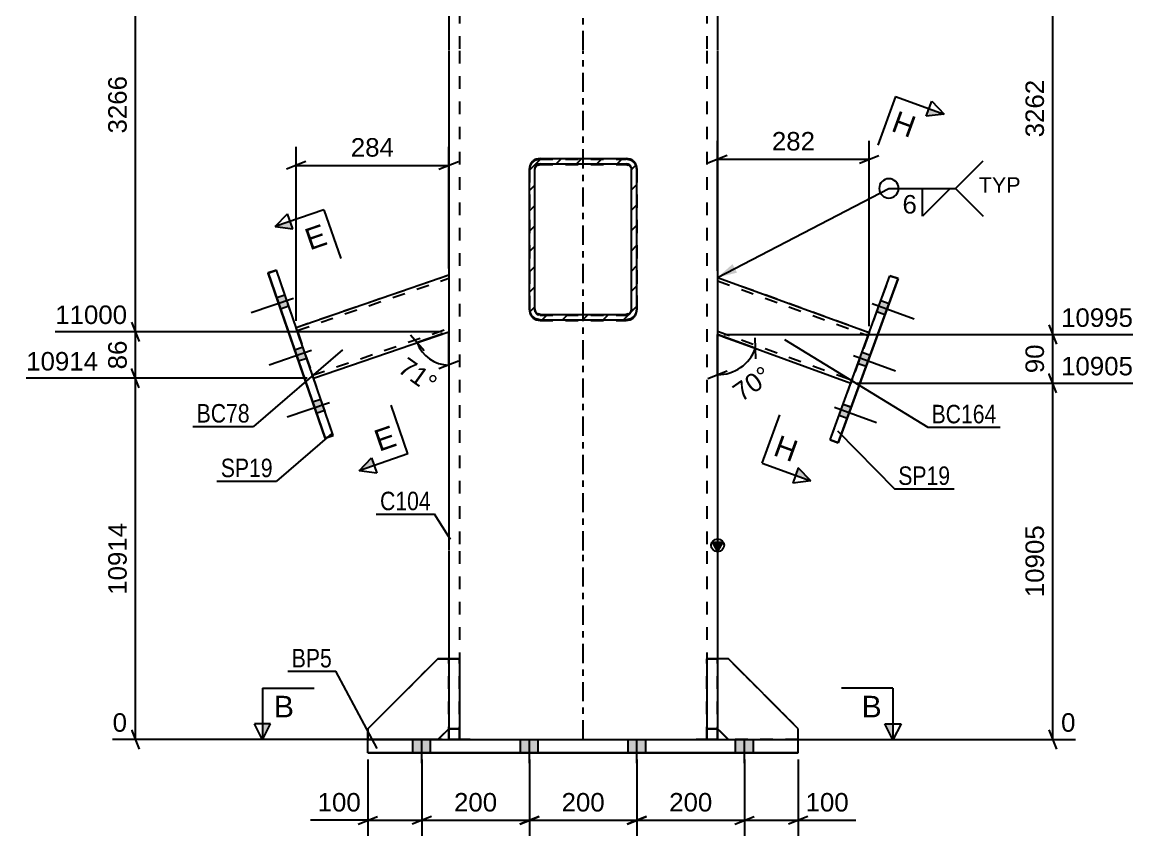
# Model space of a CAD drawing. Header units: millimetres. Extents: x -130 to 464, y -183 to 237.
# Drawn here: x 116.9 to 289.5, y -15 to 111 of the extents above; entities that cross this region are included whole.
import ezdxf

# ---------------------------------------------------------------- set-up
doc = ezdxf.new("R2010")
doc.units = ezdxf.units.MM
doc.linetypes.add('DXK_LINE_DOT2', pattern=[3.9198, 1.9599, -1.9599])
doc.linetypes.add('DXK_LINE_DOT3', pattern=[5.9187, 2.979, -0.9799, 0.9799, -0.9799])
doc.styles.add('Arial', font='ARIAL.TTF', dxfattribs={"height": 0.2})
doc.styles.add('Arial Narrow', font='ARIALN.TTF', dxfattribs={"height": 0.2})

# ---------------------------------------------------------------- blocks, each defined once
blk = doc.blocks.new('Part-284929020-3149 - 3059')
at = {"color": 7, "linetype": 'DXK_LINE_DOT2'}
for p, q in [((197.1, 89.81), (196.46, 89.68)), ((197.1, 89.81), (210.43, 89.81)), ((197.1, 89.81), (197.1, 89.81)), ((210.43, 89.81), (210.43, 89.81)), ((211.07, 89.68), (210.43, 89.81)), ((195.56, 88.78), (195.43, 88.14)), ((195.43, 88.14), (195.43, 66.47)), ((196.26, 88.14), (196.33, 88.46)), ((196.26, 88.14), (196.26, 88.14)), ((196.26, 66.48), (196.26, 88.14)), ((196.33, 88.46), (196.33, 88.46)), ((196.78, 88.91), (197.1, 88.98)), ((197.1, 88.97), (197.1, 88.98)), ((197.1, 88.98), (210.43, 88.98)), ((210.43, 88.97), (210.43, 88.98)), ((210.43, 88.98), (210.75, 88.91)), ((211.2, 88.46), (211.2, 88.46)), ((211.2, 88.46), (211.26, 88.14)), ((211.26, 88.14), (211.26, 88.14)), ((211.26, 66.48), (211.26, 88.14)), ((212.1, 88.14), (211.97, 88.78)), ((212.1, 88.14), (212.1, 66.47)), ((195.43, 66.48), (195.56, 65.84)), ((195.56, 65.83), (195.56, 65.84)), ((196.26, 66.47), (196.26, 66.48)), ((196.33, 66.16), (196.26, 66.48)), ((197.1, 65.64), (196.78, 65.71)), ((197.1, 65.64), (197.1, 65.64)), ((197.1, 65.64), (210.43, 65.64)), ((210.75, 65.71), (210.43, 65.64)), ((210.43, 65.64), (210.43, 65.64)), ((211.26, 66.48), (211.2, 66.16)), ((211.26, 66.47), (211.26, 66.48)), ((211.97, 65.84), (212.1, 66.48)), ((211.97, 65.83), (211.97, 65.84)), ((196.46, 64.94), (197.1, 64.81)), ((197.1, 64.81), (210.43, 64.81)), ((197.1, 64.81), (197.1, 64.81)), ((210.43, 64.81), (211.07, 64.94)), ((210.43, 64.81), (210.43, 64.81))]:
    blk.add_line(p, q, dxfattribs=at)
at = {"color": 7, "linetype": 'DXK_LINE_DOT3'}
blk.add_line((203.76, 77.31), (203.76, 77.31), dxfattribs=at)
at = {"color": 7, "linetype": 'DXK_LINE_DOT2'}
for centre, radius, start, end in [((197.1, 88.14), 1.67, 112.5, 157.5), ((197.1, 88.14), 0.833, 112.5, 157.5), ((210.43, 88.14), 0.833, 22.5, 67.5), ((210.43, 88.14), 1.67, 22.5, 67.5), ((197.1, 66.48), 1.67, 202.5, 247.5), ((197.1, 66.48), 0.833, 202.5, 247.5), ((210.43, 66.48), 0.833, 292.5, 337.5), ((210.43, 66.48), 1.67, 292.5, 337.5)]:
    blk.add_arc(centre, radius, start, end, dxfattribs=at)
blk = doc.blocks.new('Part-284929020-3225 - 3059')
at = {"color": 2, "linetype": 'Continuous'}
for p, q in [((181.26, 12.43), (170.43, 1.6)), ((181.26, 12.43), (181.26, 12.43)), ((182.93, 12.43), (181.26, 12.43)), ((170.43, 1.6), (170.43, 1.6)), ((170.43, 1.6), (170.43, -0.07)), ((181.26, -0.07), (182.93, 1.6))]:
    blk.add_line(p, q, dxfattribs=at)
at = {"color": 7, "linetype": 'DXK_LINE_DOT2'}
for p, q in [((170.43, 1.6), (181.26, 12.43)), ((181.26, 12.43), (182.93, 12.43)), ((182.93, 12.43), (182.93, 1.6)), ((182.93, 1.6), (181.26, -0.07)), ((181.26, -0.07), (170.43, -0.07)), ((170.43, -0.07), (181.26, -0.07)), ((170.43, -0.07), (170.43, -0.07)), ((181.26, -0.07), (181.26, -0.07)), ((181.26, -0.07), (181.26, -0.07))]:
    blk.add_line(p, q, dxfattribs=at)
blk = doc.blocks.new('Part-284929020-3086 - 3059')
at = {"linetype": 'Continuous'}
h = blk.add_hatch(dxfattribs=at)
h.set_pattern_fill('', scale=0.7, style=0, pattern_type=0)
h.set_pattern_definition([(45, (211.9691, 88.9152), (-1.57154, 1.57154), [])])
h.paths.add_polyline_path([(212.1, 88.28), (211.97, 88.92), (211.61, 89.46), (211.07, 89.82), (210.43, 89.94), (197.1, 89.94), (196.46, 89.82), (195.92, 89.46), (195.56, 88.92), (195.43, 88.28), (195.43, 66.61), (195.56, 65.97), (195.92, 65.43), (196.46, 65.07), (197.1, 64.94), (210.43, 64.94), (211.07, 65.07), (211.61, 65.43), (211.97, 65.97), (212.1, 66.61)])
h.paths.add_polyline_path([(211.2, 66.29), (211.02, 66.02), (210.75, 65.84), (210.43, 65.78), (197.1, 65.78), (196.78, 65.84), (196.51, 66.02), (196.33, 66.29), (196.26, 66.61), (196.26, 88.28), (196.33, 88.6), (196.51, 88.87), (196.78, 89.05), (197.1, 89.11), (210.43, 89.11), (210.75, 89.05), (211.02, 88.87), (211.2, 88.6), (211.26, 88.28), (211.26, 66.61)])
at = {"color": 7, "linetype": 'DXK_LINE_DOT2'}
for p, q in [((196.46, 89.81), (197.1, 89.94)), ((197.1, 89.94), (210.43, 89.94)), ((197.1, 89.94), (197.1, 89.94)), ((210.43, 89.94), (210.43, 89.94)), ((210.43, 89.94), (211.07, 89.81)), ((195.43, 88.27), (195.56, 88.91)), ((195.43, 88.27), (195.43, 88.28)), ((195.43, 88.27), (195.43, 66.61)), ((196.33, 88.59), (196.26, 88.27)), ((196.26, 88.27), (196.26, 88.28)), ((196.26, 66.61), (196.26, 88.27)), ((196.33, 88.59), (196.33, 88.6)), ((211.2, 88.59), (211.2, 88.6)), ((211.26, 88.27), (211.2, 88.59)), ((211.26, 88.27), (211.26, 88.28)), ((211.26, 66.61), (211.26, 88.27)), ((211.97, 88.91), (212.1, 88.27)), ((212.1, 88.28), (212.1, 66.61)), ((195.56, 65.97), (195.43, 66.61)), ((195.56, 65.97), (195.56, 65.97)), ((196.26, 66.61), (196.26, 66.61)), ((196.26, 66.61), (196.33, 66.29)), ((196.78, 65.84), (197.1, 65.77)), ((197.1, 65.77), (197.1, 65.78)), ((197.1, 65.77), (210.43, 65.77)), ((210.43, 65.77), (210.75, 65.84)), ((210.43, 65.77), (210.43, 65.78)), ((211.2, 66.29), (211.26, 66.61)), ((211.26, 66.61), (211.26, 66.61)), ((212.1, 66.61), (211.97, 65.97)), ((211.97, 65.97), (211.97, 65.97))]:
    blk.add_line(p, q, dxfattribs=at)
at = {"color": 2, "linetype": 'Continuous'}
for p, q in [((197.1, 89.94), (196.46, 89.82)), ((197.1, 89.94), (210.43, 89.94)), ((211.07, 89.82), (210.43, 89.94)), ((195.56, 88.92), (195.43, 88.28)), ((195.43, 66.61), (195.43, 88.28)), ((196.26, 88.28), (196.33, 88.6)), ((196.26, 66.61), (196.26, 88.28)), ((197.1, 89.11), (196.78, 89.04)), ((196.78, 89.05), (197.1, 89.11)), ((197.1, 89.11), (197.1, 89.11)), ((197.1, 89.11), (210.43, 89.11)), ((197.1, 89.11), (210.43, 89.11)), ((210.43, 89.11), (210.43, 89.11)), ((210.75, 89.04), (210.43, 89.11)), ((210.43, 89.11), (210.75, 89.05)), ((211.2, 88.6), (211.26, 88.28)), ((211.26, 66.61), (211.26, 88.28)), ((212.1, 88.28), (211.97, 88.92)), ((212.1, 66.61), (212.1, 88.28)), ((195.43, 66.61), (195.56, 65.97)), ((196.33, 66.29), (196.26, 66.61)), ((197.1, 65.78), (196.78, 65.84)), ((197.1, 65.78), (210.43, 65.78)), ((210.75, 65.84), (210.43, 65.78)), ((211.26, 66.61), (211.2, 66.29)), ((211.97, 65.97), (212.1, 66.61)), ((197.1, 64.94), (196.46, 65.07)), ((196.46, 65.07), (197.1, 64.94)), ((197.1, 64.94), (210.43, 64.94)), ((197.1, 64.94), (197.1, 64.94)), ((197.1, 64.94), (210.43, 64.94)), ((211.07, 65.07), (210.43, 64.94)), ((210.43, 64.94), (211.07, 65.07)), ((210.43, 64.94), (210.43, 64.94))]:
    blk.add_line(p, q, dxfattribs=at)
at = {"color": 7, "linetype": 'DXK_LINE_DOT3'}
blk.add_line((203.76, 77.44), (203.76, 77.44), dxfattribs=at)
at = {"color": 2, "linetype": 'Continuous'}
for centre, radius, start, end in [((197.1, 88.28), 1.67, 112.5, 157.5), ((210.43, 88.28), 1.67, 22.5, 67.5), ((197.1, 88.28), 0.833, 112.5, 157.5), ((197.1, 88.27), 0.833, 112.5, 157.5), ((210.43, 88.28), 0.833, 22.5, 67.5), ((210.43, 88.27), 0.833, 22.5, 67.5), ((197.1, 66.61), 1.67, 202.5, 247.5), ((197.1, 66.61), 1.67, 202.5, 247.5), ((197.1, 66.61), 0.833, 202.5, 247.5), ((210.43, 66.61), 0.833, 292.5, 337.5), ((210.43, 66.61), 1.67, 292.5, 337.5), ((210.43, 66.61), 1.67, 292.5, 337.5)]:
    blk.add_arc(centre, radius, start, end, dxfattribs=at)
at = {"color": 7, "linetype": 'DXK_LINE_DOT2'}
for centre, radius, start, end in [((197.1, 88.27), 1.67, 112.5, 157.5), ((210.43, 88.27), 1.67, 22.5, 67.5), ((197.1, 66.61), 0.833, 202.5, 247.5), ((210.43, 66.61), 0.833, 292.5, 337.5)]:
    blk.add_arc(centre, radius, start, end, dxfattribs=at)
blk = doc.blocks.new('Part-284929020-3106 - 3059')
at = {"color": 2, "linetype": 'Continuous'}
for p, q in [((242.03, 46.32), (251.29, 71.77)), ((243.28, 45.87), (252.54, 71.32)), ((252.54, 71.31), (243.28, 45.86)), ((252.54, 71.32), (251.29, 71.77)), ((252.54, 71.31), (252.54, 71.32)), ((252.54, 71.31), (252.54, 71.31)), ((243.28, 45.86), (242.03, 46.32)), ((242.03, 46.32), (242.03, 46.32)), ((242.03, 46.32), (242.03, 46.32)), ((242.03, 46.32), (243.28, 45.87)), ((243.28, 45.86), (243.28, 45.87))]:
    blk.add_line(p, q, dxfattribs=at)
at = {"color": 7, "linetype": 'DXK_LINE_DOT2'}
for p, q in [((242.03, 46.32), (251.29, 71.77)), ((251.29, 71.77), (252.54, 71.31)), ((251.29, 71.77), (251.29, 71.77))]:
    blk.add_line(p, q, dxfattribs=at)
blk = doc.blocks.new('Part-284929020-3242 - 3059')
at = {"color": 2, "linetype": 'Continuous'}
for p, q in [((182.93, 12.43), (182.93, 12.43)), ((184.59, 12.43), (182.93, 12.43)), ((182.93, 12.43), (182.93, -0.07)), ((184.59, 12.43), (184.59, 12.43)), ((184.59, 12.43), (184.59, -0.07)), ((184.59, 1.6), (182.93, 1.6)), ((182.93, -0.07), (184.59, -0.07))]:
    blk.add_line(p, q, dxfattribs=at)
at = {"color": 7, "linetype": 'DXK_LINE_DOT2'}
for p, q in [((182.93, 12.43), (184.59, 12.43)), ((182.93, 1.6), (184.59, 1.6)), ((182.93, 1.6), (182.93, -0.07)), ((184.59, 1.6), (184.59, -0.07)), ((184.59, -0.07), (182.93, -0.07)), ((182.93, -0.07), (182.93, -0.07)), ((184.59, -0.07), (184.59, -0.07))]:
    blk.add_line(p, q, dxfattribs=at)
blk = doc.blocks.new('Part-284929020-3118 - 3059')
at = {"linetype": 'Continuous'}
blk.add_hatch(color=2, dxfattribs=at).paths.add_polyline_path([(224.59, 29.1), (223.79, 30.5), (225.39, 30.5)])
at = {"color": 2, "linetype": 'Continuous'}
for p, q in [((182.93, 155.92), (182.93, 106.71)), ((224.59, 155.92), (224.59, 106.71)), ((182.93, 106.61), (182.93, 29.2)), ((224.59, 106.61), (224.59, 29.2)), ((224.59, 29.1), (223.79, 30.5)), ((223.79, 30.5), (225.39, 30.5)), ((225.39, 30.5), (224.59, 29.1)), ((182.93, 29.1), (182.93, 12.43)), ((224.59, 29.1), (224.59, 12.43))]:
    blk.add_line(p, q, dxfattribs=at)
at = {"color": 7, "linetype": 'DXK_LINE_DOT2'}
for p, q in [((184.59, 155.92), (184.59, 106.71)), ((222.93, 155.92), (222.93, 106.71)), ((184.59, 106.61), (184.59, 29.2)), ((222.93, 106.61), (222.93, 29.2)), ((184.59, 29.1), (184.59, -0.08)), ((222.93, 29.1), (222.93, -0.08)), ((182.93, 12.43), (182.93, -0.08)), ((224.59, 12.43), (224.59, -0.08)), ((182.93, -0.08), (182.93, -0.07)), ((183.18, -0.07), (182.93, -0.07)), ((182.93, -0.08), (183.18, -0.08)), ((183.9, -0.07), (183.18, -0.07)), ((183.18, -0.08), (183.9, -0.08)), ((184.98, -0.07), (183.9, -0.07)), ((183.9, -0.08), (184.98, -0.08)), ((184.59, -0.08), (184.59, -0.07)), ((184.59, -0.07), (184.72, -0.07)), ((184.72, -0.08), (184.59, -0.08)), ((184.72, -0.07), (185.08, -0.07)), ((185.08, -0.08), (184.72, -0.08)), ((186.26, -0.07), (184.98, -0.07)), ((184.98, -0.08), (186.26, -0.08)), ((185.08, -0.07), (185.62, -0.07)), ((185.62, -0.08), (185.08, -0.08)), ((185.62, -0.07), (186.26, -0.07)), ((186.26, -0.08), (185.62, -0.08)), ((186.26, -0.07), (221.26, -0.07)), ((186.26, -0.07), (221.26, -0.07)), ((186.26, -0.08), (221.26, -0.08)), ((186.26, -0.08), (221.26, -0.08)), ((221.26, -0.07), (221.9, -0.07)), ((222.53, -0.07), (221.26, -0.07)), ((221.9, -0.08), (221.26, -0.08)), ((221.26, -0.08), (222.53, -0.08)), ((221.9, -0.07), (222.44, -0.07)), ((222.44, -0.08), (221.9, -0.08)), ((222.44, -0.07), (222.8, -0.07)), ((222.8, -0.08), (222.44, -0.08)), ((223.62, -0.07), (222.53, -0.07)), ((222.53, -0.08), (223.62, -0.08)), ((222.8, -0.07), (222.93, -0.07)), ((222.93, -0.08), (222.8, -0.08)), ((222.93, -0.08), (222.93, -0.07)), ((224.34, -0.07), (223.62, -0.07)), ((223.62, -0.08), (224.34, -0.08)), ((224.59, -0.07), (224.34, -0.07)), ((224.34, -0.08), (224.59, -0.08)), ((224.59, -0.08), (224.59, -0.07))]:
    blk.add_line(p, q, dxfattribs=at)
at = {"color": 7, "linetype": 'DXK_LINE_DOT3'}
for p, q in [((203.76, 106.71), (203.76, 155.92)), ((203.76, 29.2), (203.76, 106.61)), ((203.76, -0.07), (203.76, 29.1))]:
    blk.add_line(p, q, dxfattribs=at)
at = {"color": 2, "linetype": 'Continuous'}
blk.add_circle((224.59, 30), 1, dxfattribs=at)
blk = doc.blocks.new('Part-284929020-3202 - 3059')
at = {"color": 2, "linetype": 'Continuous'}
for p, q in [((159.29, 63.76), (182.93, 71.9)), ((162, 55.88), (182.93, 63.08)), ((162, 55.88), (182.93, 63.08))]:
    blk.add_line(p, q, dxfattribs=at)
at = {"color": 7, "linetype": 'DXK_LINE_DOT2'}
for p, q in [((159.29, 63.76), (182.93, 71.89)), ((159.45, 63.28), (182.93, 71.37)), ((159.45, 63.28), (182.93, 71.37)), ((182.93, 71.9), (182.93, 63.08)), ((159.29, 63.76), (159.29, 63.76)), ((159.29, 63.76), (159.31, 63.68)), ((159.31, 63.69), (159.29, 63.76)), ((159.38, 63.48), (159.31, 63.69)), ((159.31, 63.68), (159.38, 63.48)), ((159.38, 63.48), (159.49, 63.17)), ((159.49, 63.17), (159.38, 63.48)), ((159.45, 63.28), (159.45, 63.28)), ((159.45, 63.28), (159.5, 63.14)), ((159.45, 63.28), (159.46, 63.25)), ((159.46, 63.25), (159.55, 62.99)), ((159.49, 63.17), (161.82, 56.39)), ((159.49, 63.17), (161.8, 56.46)), ((159.5, 63.14), (161.79, 56.49)), ((159.55, 62.99), (161.79, 56.49)), ((161.84, 56.35), (182.93, 63.61)), ((161.84, 56.35), (182.93, 63.61)), ((161.79, 56.49), (161.84, 56.35)), ((161.82, 56.39), (161.79, 56.49)), ((161.9, 56.16), (161.8, 56.46)), ((161.84, 56.35), (161.82, 56.39)), ((161.82, 56.39), (161.9, 56.15)), ((161.84, 56.35), (161.84, 56.35)), ((161.98, 55.95), (161.9, 56.16)), ((161.9, 56.15), (161.98, 55.95)), ((161.98, 55.95), (162, 55.88)), ((162, 55.88), (161.98, 55.95)), ((162, 55.88), (162, 55.88)), ((162, 55.88), (162, 55.88))]:
    blk.add_line(p, q, dxfattribs=at)
blk = doc.blocks.new('Bolt-284929020-3138 - 3059')
at = {"linetype": 'Continuous'}
for points in [[(156.3, 68.33), (156.9, 66.59), (158.16, 67.03), (157.56, 68.76)], [(156.3, 68.33), (156.9, 66.59), (158.16, 67.03), (157.56, 68.76)], [(156.3, 68.32), (156.9, 66.59), (158.16, 67.03), (157.56, 68.76)], [(159.08, 60.25), (159.68, 58.52), (160.94, 58.95), (160.35, 60.69)], [(159.08, 60.25), (159.68, 58.51), (160.94, 58.95), (160.35, 60.68)], [(161.86, 52.17), (162.46, 50.44), (163.72, 50.88), (163.13, 52.61)], [(161.86, 52.17), (162.46, 50.44), (163.72, 50.87), (163.13, 52.61)], [(161.86, 52.17), (162.46, 50.44), (163.72, 50.87), (163.13, 52.61)]]:
    blk.add_hatch(color=1, dxfattribs=at).paths.add_polyline_path(points)
at = {"color": 1, "linetype": 'Continuous'}
for p, q in [((158.89, 68.25), (152.35, 66)), ((158.89, 68.25), (152.35, 65.99)), ((158.89, 68.24), (152.35, 65.99)), ((157.56, 68.76), (156.3, 68.33)), ((157.56, 68.76), (156.3, 68.33)), ((157.56, 68.76), (156.3, 68.32)), ((158.16, 67.03), (156.9, 66.59)), ((158.16, 67.03), (156.9, 66.59)), ((158.16, 67.03), (156.9, 66.59)), ((160.35, 60.69), (159.08, 60.25)), ((160.35, 60.68), (159.08, 60.25)), ((161.67, 60.17), (155.13, 57.92)), ((161.67, 60.17), (155.13, 57.92)), ((160.94, 58.95), (159.68, 58.52)), ((160.94, 58.95), (159.68, 58.51)), ((164.45, 52.09), (157.91, 49.84)), ((164.45, 52.09), (157.91, 49.84)), ((164.45, 52.09), (157.91, 49.84)), ((163.13, 52.61), (161.86, 52.17)), ((163.13, 52.61), (161.86, 52.17)), ((163.13, 52.61), (161.86, 52.17)), ((163.72, 50.88), (162.46, 50.44)), ((163.72, 50.87), (162.46, 50.44)), ((163.72, 50.87), (162.46, 50.44))]:
    blk.add_line(p, q, dxfattribs=at)
blk = doc.blocks.new('Part-284929020-3143 - 3059')
at = {"color": 2, "linetype": 'Continuous'}
for p, q in [((156.24, 72.62), (154.97, 72.19)), ((165.05, 47.02), (156.24, 72.62)), ((154.97, 72.19), (163.79, 46.58)), ((163.79, 46.58), (154.97, 72.18)), ((163.79, 46.58), (165.05, 47.02)), ((165.05, 47.01), (163.79, 46.58)), ((165.05, 47.01), (165.05, 47.02)), ((165.05, 47.01), (165.05, 47.01)), ((163.79, 46.58), (163.79, 46.58))]:
    blk.add_line(p, q, dxfattribs=at)
at = {"color": 7, "linetype": 'DXK_LINE_DOT2'}
for p, q in [((154.97, 72.18), (156.24, 72.62)), ((165.05, 47.01), (156.24, 72.62)), ((156.24, 72.62), (156.24, 72.62)), ((154.97, 72.18), (154.97, 72.19))]:
    blk.add_line(p, q, dxfattribs=at)
blk = doc.blocks.new('Bolt-284929020-3158 - 3059')
at = {"linetype": 'Continuous'}
for points in [[(177.38, -2.16), (180.13, -2.16), (180.13, -0.07), (177.38, -0.07)], [(177.38, -2.15), (180.13, -2.15), (180.13, -0.07), (177.38, -0.07)], [(177.38, -2.16), (180.13, -2.16), (180.13, -0.08), (177.38, -0.08)], [(177.38, -2.16), (180.13, -2.16), (180.13, -0.08), (177.38, -0.08)], [(194.05, -2.15), (196.8, -2.15), (196.8, -0.07), (194.05, -0.07)], [(194.05, -2.16), (196.8, -2.16), (196.8, -0.08), (194.05, -0.08)], [(210.72, -2.15), (213.47, -2.15), (213.47, -0.07), (210.72, -0.07)], [(210.72, -2.16), (213.47, -2.16), (213.47, -0.08), (210.72, -0.08)], [(227.38, -2.16), (230.13, -2.16), (230.13, -0.07), (227.38, -0.07)], [(227.38, -2.15), (230.13, -2.15), (230.13, -0.07), (227.38, -0.07)], [(227.38, -2.16), (230.13, -2.16), (230.13, -0.08), (227.38, -0.08)], [(227.38, -2.16), (230.13, -2.16), (230.13, -0.08), (227.38, -0.08)]]:
    blk.add_hatch(color=1, dxfattribs=at).paths.add_polyline_path(points)
at = {"color": 1, "linetype": 'Continuous'}
for p, q in [((177.38, -2.16), (177.38, -0.07)), ((177.38, -2.15), (177.38, -0.07)), ((177.38, -2.16), (177.38, -0.08)), ((177.38, -2.16), (177.38, -0.08)), ((178.76, -3.74), (178.76, -0.07)), ((178.76, -3.74), (178.76, -0.07)), ((178.76, -3.75), (178.76, -0.08)), ((178.76, -3.74), (178.76, -0.08)), ((180.13, -2.16), (180.13, -0.07)), ((180.13, -2.15), (180.13, -0.07)), ((180.13, -2.16), (180.13, -0.08)), ((180.13, -2.16), (180.13, -0.08)), ((194.05, -2.15), (194.05, -0.07)), ((194.05, -2.16), (194.05, -0.08)), ((195.43, -3.74), (195.43, -0.07)), ((195.43, -3.75), (195.43, -0.08)), ((196.8, -2.15), (196.8, -0.07)), ((196.8, -2.16), (196.8, -0.08)), ((210.72, -2.15), (210.72, -0.07)), ((210.72, -2.16), (210.72, -0.08)), ((212.09, -3.74), (212.09, -0.07)), ((212.09, -3.75), (212.09, -0.08)), ((213.47, -2.15), (213.47, -0.07)), ((213.47, -2.16), (213.47, -0.08)), ((227.38, -2.16), (227.38, -0.07)), ((227.38, -2.15), (227.38, -0.07)), ((227.38, -2.16), (227.38, -0.08)), ((227.38, -2.16), (227.38, -0.08)), ((228.76, -3.74), (228.76, -0.07)), ((228.76, -3.74), (228.76, -0.07)), ((228.76, -3.75), (228.76, -0.08)), ((228.76, -3.74), (228.76, -0.08)), ((230.13, -2.16), (230.13, -0.07)), ((230.13, -2.15), (230.13, -0.07)), ((230.13, -2.16), (230.13, -0.08)), ((230.13, -2.16), (230.13, -0.08))]:
    blk.add_line(p, q, dxfattribs=at)
blk = doc.blocks.new('Bolt-284929020-3159 - 3059')
at = {"linetype": 'Continuous'}
for points in [[(250.52, 65.76), (251.15, 67.48), (249.89, 67.94), (249.27, 66.21)], [(250.52, 65.76), (251.15, 67.48), (249.89, 67.93), (249.27, 66.21)], [(250.52, 65.75), (251.15, 67.48), (249.89, 67.93), (249.27, 66.21)], [(247.6, 57.73), (248.23, 59.45), (246.97, 59.91), (246.35, 58.19)], [(247.6, 57.73), (248.23, 59.45), (246.97, 59.91), (246.35, 58.18)], [(244.68, 49.7), (245.3, 51.43), (244.05, 51.88), (243.42, 50.16)], [(244.68, 49.7), (245.3, 51.43), (244.05, 51.88), (243.42, 50.16)], [(244.68, 49.7), (245.3, 51.42), (244.05, 51.88), (243.42, 50.16)]]:
    blk.add_hatch(color=1, dxfattribs=at).paths.add_polyline_path(points)
at = {"color": 1, "linetype": 'Continuous'}
for p, q in [((248.56, 67.45), (255.06, 65.08)), ((248.56, 67.44), (255.06, 65.08)), ((248.56, 67.44), (255.06, 65.08)), ((249.89, 67.94), (251.15, 67.48)), ((249.89, 67.93), (251.15, 67.48)), ((249.89, 67.93), (251.15, 67.48)), ((249.27, 66.21), (250.52, 65.76)), ((249.27, 66.21), (250.52, 65.76)), ((249.27, 66.21), (250.52, 65.75)), ((245.64, 59.42), (252.14, 57.05)), ((245.64, 59.42), (252.14, 57.05)), ((246.97, 59.91), (248.23, 59.45)), ((246.97, 59.91), (248.23, 59.45)), ((246.35, 58.19), (247.6, 57.73)), ((246.35, 58.18), (247.6, 57.73)), ((244.05, 51.88), (245.3, 51.43)), ((244.05, 51.88), (245.3, 51.43)), ((244.05, 51.88), (245.3, 51.42)), ((242.72, 51.39), (249.22, 49.03)), ((242.72, 51.39), (249.22, 49.02)), ((242.72, 51.39), (249.22, 49.02)), ((243.42, 50.16), (244.68, 49.7)), ((243.42, 50.16), (244.68, 49.7)), ((243.42, 50.16), (244.68, 49.7))]:
    blk.add_line(p, q, dxfattribs=at)
blk = doc.blocks.new('Part-284929020-3224 - 3059')
at = {"color": 7, "linetype": 'DXK_LINE_DOT2'}
for p, q in [((222.93, -0.08), (222.93, 12.42)), ((224.59, 12.42), (222.93, 12.42)), ((222.93, 12.42), (224.59, 12.42)), ((224.59, -0.08), (224.59, 12.42)), ((224.59, 1.59), (222.93, 1.59)), ((224.59, 1.59), (222.93, 1.59)), ((222.93, -0.08), (222.93, -0.08)), ((222.93, -0.08), (224.59, -0.08)), ((222.93, -0.08), (224.59, -0.08)), ((224.59, -0.08), (224.59, -0.08))]:
    blk.add_line(p, q, dxfattribs=at)
blk = doc.blocks.new('Part-284929020-3190 - 3059')
at = {"color": 2, "linetype": 'Continuous'}
for p, q in [((224.59, 71.51), (248.09, 62.96)), ((224.59, 62.64), (245.23, 55.13)), ((224.59, 62.64), (245.23, 55.13))]:
    blk.add_line(p, q, dxfattribs=at)
at = {"color": 7, "linetype": 'DXK_LINE_DOT2'}
for p, q in [((224.59, 71.51), (224.59, 62.64)), ((224.59, 71.51), (248.09, 62.96)), ((224.59, 70.98), (247.91, 62.49)), ((224.59, 70.98), (247.91, 62.49)), ((224.59, 63.18), (245.41, 55.6)), ((224.59, 63.18), (245.41, 55.6)), ((247.87, 62.38), (245.42, 55.64)), ((247.87, 62.38), (245.45, 55.71)), ((247.86, 62.35), (245.46, 55.74)), ((247.86, 62.36), (245.51, 55.89)), ((247.86, 62.36), (247.9, 62.46)), ((247.9, 62.46), (247.86, 62.35)), ((247.98, 62.69), (247.87, 62.38)), ((247.87, 62.38), (247.98, 62.69)), ((247.9, 62.46), (247.91, 62.49)), ((247.91, 62.49), (247.9, 62.46)), ((247.91, 62.49), (247.91, 62.49)), ((248.06, 62.89), (247.98, 62.69)), ((247.98, 62.69), (248.06, 62.89)), ((248.09, 62.96), (248.06, 62.89)), ((248.06, 62.89), (248.09, 62.96)), ((248.09, 62.96), (248.09, 62.96)), ((245.34, 55.41), (245.26, 55.2)), ((245.26, 55.2), (245.34, 55.41)), ((245.45, 55.71), (245.34, 55.41)), ((245.34, 55.41), (245.42, 55.64)), ((245.42, 55.64), (245.41, 55.6)), ((245.41, 55.6), (245.42, 55.64)), ((245.41, 55.6), (245.41, 55.6)), ((245.46, 55.74), (245.42, 55.64)), ((245.42, 55.64), (245.46, 55.74)), ((245.46, 55.74), (245.51, 55.89)), ((245.26, 55.2), (245.23, 55.13)), ((245.23, 55.13), (245.26, 55.2)), ((245.23, 55.13), (245.23, 55.13)), ((245.23, 55.13), (245.23, 55.13))]:
    blk.add_line(p, q, dxfattribs=at)
blk = doc.blocks.new('Part-284929020-3191 - 3059')
at = {"color": 7, "linetype": 'DXK_LINE_DOT2'}
for p, q in [((226.26, 12.42), (224.59, 12.42)), ((224.59, 12.42), (224.59, 1.59)), ((226.26, 12.42), (224.59, 12.42)), ((237.09, 1.59), (226.26, 12.42)), ((226.26, 12.42), (226.26, 12.42)), ((226.26, 12.42), (237.09, 1.59)), ((226.26, -0.08), (224.59, 1.59)), ((237.09, -0.08), (237.09, 1.59)), ((226.26, -0.08), (226.25, -0.07)), ((226.26, -0.08), (237.09, -0.08)), ((226.26, -0.08), (226.26, -0.08)), ((226.26, -0.08), (237.09, -0.08)), ((237.09, -0.08), (237.09, -0.07))]:
    blk.add_line(p, q, dxfattribs=at)
at = {"color": 2, "linetype": 'Continuous'}
blk.add_line((226.25, -0.07), (224.59, 1.59), dxfattribs=at)
blk = doc.blocks.new('Part-284929020-3192 - 3059')
at = {"color": 2, "linetype": 'Continuous'}
for p, q in [((222.93, 12.43), (222.93, 12.43)), ((224.59, 12.43), (222.93, 12.43)), ((222.93, 12.43), (222.93, -0.07)), ((224.59, 12.43), (224.59, 12.43)), ((224.59, 12.43), (224.59, -0.07)), ((224.59, 1.6), (222.93, 1.6)), ((222.93, -0.07), (224.59, -0.07))]:
    blk.add_line(p, q, dxfattribs=at)
at = {"color": 7, "linetype": 'DXK_LINE_DOT2'}
for p, q in [((222.93, 12.43), (224.59, 12.43)), ((222.93, 1.6), (224.59, 1.6)), ((222.93, 1.6), (222.93, -0.07)), ((224.59, 1.6), (224.59, -0.07)), ((224.59, -0.07), (222.93, -0.07)), ((222.93, -0.07), (222.93, -0.07)), ((224.59, -0.07), (224.59, -0.07))]:
    blk.add_line(p, q, dxfattribs=at)
blk = doc.blocks.new('Part-284929020-3226 - 3059')
at = {"color": 7, "linetype": 'DXK_LINE_DOT2'}
for p, q in [((182.93, -0.08), (182.93, 12.42)), ((184.59, 12.42), (182.93, 12.42)), ((182.93, 12.42), (184.59, 12.42)), ((184.59, -0.08), (184.59, 12.42)), ((182.93, 1.59), (184.59, 1.59)), ((184.59, 1.59), (182.93, 1.59)), ((182.93, -0.08), (182.93, -0.08)), ((182.93, -0.08), (184.59, -0.08)), ((182.93, -0.08), (184.59, -0.08)), ((184.59, -0.08), (184.59, -0.08))]:
    blk.add_line(p, q, dxfattribs=at)
blk = doc.blocks.new('Part-284929020-3231 - 3059')
at = {"color": 2, "linetype": 'Continuous'}
for p, q in [((170.43, -2.16), (170.43, -0.07)), ((170.43, -0.07), (237.09, -0.07)), ((237.09, -2.16), (237.09, -0.07)), ((170.43, -2.15), (170.43, -2.16)), ((237.09, -2.15), (170.43, -2.15)), ((170.43, -2.16), (237.09, -2.16)), ((237.09, -2.15), (237.09, -2.16))]:
    blk.add_line(p, q, dxfattribs=at)
at = {"color": 7, "linetype": 'DXK_LINE_DOT2'}
blk.add_line((170.43, -0.08), (237.09, -0.08), dxfattribs=at)
blk = doc.blocks.new('Part-284929020-3241 - 3059')
at = {"color": 7, "linetype": 'DXK_LINE_DOT2'}
for p, q in [((170.43, 1.59), (181.26, 12.42)), ((181.26, 12.42), (170.43, 1.59)), ((181.26, 12.42), (182.93, 12.42)), ((181.26, 12.42), (181.26, 12.42)), ((182.93, 12.42), (181.26, 12.42)), ((182.93, 12.42), (182.93, 1.59)), ((170.43, -0.08), (170.43, 1.59)), ((182.93, 1.59), (181.26, -0.08)), ((181.26, -0.08), (170.43, -0.08)), ((170.43, -0.08), (181.26, -0.08)), ((181.26, -0.08), (181.27, -0.07)), ((181.26, -0.08), (181.26, -0.08))]:
    blk.add_line(p, q, dxfattribs=at)
at = {"color": 2, "linetype": 'Continuous'}
blk.add_line((181.27, -0.07), (182.93, 1.59), dxfattribs=at)
blk = doc.blocks.new('Part-284929020-3243 - 3059')
at = {"color": 2, "linetype": 'Continuous'}
for p, q in [((226.26, 12.43), (224.59, 12.43)), ((237.09, 1.6), (226.26, 12.43)), ((226.26, 12.43), (226.26, 12.43)), ((226.26, -0.07), (224.59, 1.6)), ((237.09, -0.07), (237.09, 1.6))]:
    blk.add_line(p, q, dxfattribs=at)
at = {"color": 7, "linetype": 'DXK_LINE_DOT2'}
for p, q in [((224.59, 12.43), (224.59, 1.6)), ((226.26, 12.43), (224.59, 12.43)), ((226.26, 12.43), (237.09, 1.6)), ((226.26, -0.07), (224.59, 1.6)), ((226.26, -0.07), (226.26, -0.07)), ((226.26, -0.07), (237.09, -0.07)), ((226.26, -0.07), (226.26, -0.07)), ((237.09, -0.07), (226.26, -0.07)), ((237.09, -0.07), (237.09, -0.07)), ((237.09, -0.07), (237.09, -0.07)), ((237.09, -0.07), (237.09, -0.07))]:
    blk.add_line(p, q, dxfattribs=at)
blk = doc.blocks.new('StraightDimension-284929020-3336 - 3059')
at = {"color": 7, "linetype": 'Continuous'}
for p, q in [((212.09, -3.16), (212.09, -14.98)), ((228.76, -3.16), (228.76, -14.98)), ((213.59, -11.98), (210.59, -13.18)), ((227.26, -13.18), (230.26, -11.98)), ((212.09, -12.58), (228.76, -12.58))]:
    blk.add_line(p, q, dxfattribs=at)
at = {"color": 0}
blk.add_wipeout([(224.36, -11.83), (224.36, -7.63), (216.49, -7.63), (216.49, -11.83)], dxfattribs=at)
at = {"color": 3, "style": 'Arial'}
blk.add_text('200', height=2.865, dxfattribs=at).set_placement((217.09, -11.23))
blk = doc.blocks.new('StraightDimension-284929020-3344 - 3059')
at = {"color": 7, "linetype": 'Continuous'}
for p, q in [((228.76, -3.16), (228.76, -14.98)), ((237.09, -3.16), (237.09, -14.98)), ((227.26, -13.18), (230.26, -11.98)), ((238.59, -11.98), (235.59, -13.18)), ((228.76, -12.58), (237.09, -12.58))]:
    blk.add_line(p, q, dxfattribs=at)
at = {"color": 0}
blk.add_wipeout([(245.49, -11.83), (245.49, -7.63), (237.62, -7.63), (237.62, -11.83)], dxfattribs=at)
at = {"color": 7, "linetype": 'Continuous'}
blk.add_line((237.09, -12.58), (246.01, -12.58), dxfattribs=at)
blk.add_line((237.09, -12.58), (246.01, -12.58), dxfattribs=at)
at = {"color": 3, "style": 'Arial'}
blk.add_text('100', height=2.865, dxfattribs=at).set_placement((238.22, -11.23))
blk = doc.blocks.new('StraightDimension-284929020-3293 - 3059')
at = {"color": 7, "linetype": 'Continuous'}
for p, q in [((159.29, 64.76), (159.29, 91.71)), ((182.93, 72.89), (182.93, 91.71)), ((160.79, 89.46), (157.79, 88.26)), ((159.29, 88.86), (182.93, 88.86)), ((181.43, 88.26), (184.43, 89.46))]:
    blk.add_line(p, q, dxfattribs=at)
at = {"color": 0}
blk.add_wipeout([(175.04, 89.61), (175.04, 93.81), (167.17, 93.81), (167.17, 89.61)], dxfattribs=at)
at = {"color": 3, "style": 'Arial'}
blk.add_text('284', height=2.865, dxfattribs=at).set_placement((167.77, 90.21))
blk = doc.blocks.new('StraightDimension-284929020-3304 - 3059')
at = {"color": 7, "linetype": 'Continuous'}
for p, q in [((224.59, 72.51), (224.59, 92.66)), ((248.09, 63.96), (248.09, 92.66)), ((226.09, 90.41), (223.09, 89.21)), ((224.59, 89.81), (248.09, 89.81)), ((246.59, 89.21), (249.59, 90.41))]:
    blk.add_line(p, q, dxfattribs=at)
at = {"color": 0}
blk.add_wipeout([(240.27, 90.56), (240.27, 94.76), (232.4, 94.76), (232.4, 90.56)], dxfattribs=at)
at = {"color": 3, "style": 'Arial'}
blk.add_text('282', height=2.865, dxfattribs=at).set_placement((233, 91.16))
blk = doc.blocks.new('StraightDimension-284929020-3315 - 3059')
at = {"color": 7, "linetype": 'Continuous'}
for p, q in [((170.43, -3.16), (170.43, -14.98)), ((178.76, -3.16), (178.76, -14.98)), ((168.93, -13.18), (171.93, -11.98)), ((180.26, -11.98), (177.26, -13.18)), ((170.43, -12.58), (178.76, -12.58))]:
    blk.add_line(p, q, dxfattribs=at)
at = {"color": 0}
blk.add_wipeout([(169.9, -11.83), (169.9, -7.63), (162.03, -7.63), (162.03, -11.83)], dxfattribs=at)
at = {"color": 7, "linetype": 'Continuous'}
blk.add_line((170.43, -12.58), (161.51, -12.58), dxfattribs=at)
blk.add_line((170.43, -12.58), (161.51, -12.58), dxfattribs=at)
at = {"color": 3, "style": 'Arial'}
blk.add_text('100', height=2.865, dxfattribs=at).set_placement((162.63, -11.23))
blk = doc.blocks.new('StraightDimension-284929020-3323 - 3059')
at = {"color": 7, "linetype": 'Continuous'}
for p, q in [((178.76, -3.16), (178.76, -14.98)), ((195.43, -3.16), (195.43, -14.98)), ((180.26, -11.98), (177.26, -13.18)), ((193.93, -13.18), (196.93, -11.98)), ((178.76, -12.58), (195.43, -12.58))]:
    blk.add_line(p, q, dxfattribs=at)
at = {"color": 0}
blk.add_wipeout([(191.03, -11.83), (191.03, -7.63), (183.16, -7.63), (183.16, -11.83)], dxfattribs=at)
at = {"color": 3, "style": 'Arial'}
blk.add_text('200', height=2.865, dxfattribs=at).set_placement((183.76, -11.23))
blk = doc.blocks.new('StraightDimension-284929020-3331 - 3059')
at = {"color": 7, "linetype": 'Continuous'}
for p, q in [((195.43, -3.16), (195.43, -14.98)), ((212.09, -3.16), (212.09, -14.98)), ((196.93, -11.98), (193.93, -13.18)), ((210.59, -13.18), (213.59, -11.98)), ((195.43, -12.58), (212.09, -12.58))]:
    blk.add_line(p, q, dxfattribs=at)
at = {"color": 0}
blk.add_wipeout([(207.69, -11.83), (207.69, -7.63), (199.82, -7.63), (199.82, -11.83)], dxfattribs=at)
at = {"color": 3, "style": 'Arial'}
blk.add_text('200', height=2.865, dxfattribs=at).set_placement((200.42, -11.23))
blk = doc.blocks.new('StraightDimension-284929020-3353 - 3059')
at = {"color": 7, "linetype": 'Continuous'}
for p, q in [((135, 54.38), (133.8, 57.38)), ((161, 55.88), (117.48, 55.88)), ((134.4, -0.08), (134.4, 55.88)), ((133.8, 1.42), (135, -1.58)), ((181.93, -0.08), (130.87, -0.08))]:
    blk.add_line(p, q, dxfattribs=at)
at = {"color": 0, "linetype": 'Continuous'}
for points in [[(129.2, 56.48), (129.2, 60.68), (116.88, 60.68), (116.88, 56.48)], [(133.7, 0.52), (133.7, 4.72), (130.27, 4.72), (130.27, 0.52)]]:
    blk.add_wipeout(points, dxfattribs=at)
at = {"color": 0}
blk.add_wipeout([(133.65, 34.06), (129.45, 34.06), (129.45, 21.74), (133.65, 21.74)], dxfattribs=at)
at = {"color": 3, "linetype": 'Continuous', "style": 'Arial'}
for s, height, p in [('10914', 2.865, (117.48, 57.08)), ('0', 2.87, (130.87, 1.12))]:
    blk.add_text(s, height=height, dxfattribs=at).set_placement(p)
at = {"color": 3, "style": 'Arial'}
blk.add_text('10914', height=2.865, rotation=90.0002, dxfattribs=at).set_placement((133.05, 22.34))
blk = doc.blocks.new('StraightDimension-284929020-3359 - 3059')
at = {"color": 7, "linetype": 'Continuous'}
for p, q in [((133.8, 64.58), (135, 61.58)), ((181.93, 63.08), (121.98, 63.08)), ((134.4, 55.88), (134.4, 63.08)), ((135, 54.38), (133.8, 57.38)), ((161, 55.88), (117.48, 55.88))]:
    blk.add_line(p, q, dxfattribs=at)
at = {"color": 0, "linetype": 'Continuous'}
blk.add_wipeout([(133.7, 63.68), (133.7, 67.88), (121.38, 67.88), (121.38, 63.68)], dxfattribs=at)
at = {"color": 0}
blk.add_wipeout([(133.65, 62.3), (129.45, 62.3), (129.45, 56.66), (133.65, 56.66)], dxfattribs=at)
at = {"color": 3, "linetype": 'Continuous', "style": 'Arial'}
blk.add_text('11000', height=2.865, dxfattribs=at).set_placement((121.98, 64.28))
at = {"color": 3, "style": 'Arial'}
blk.add_text('86', height=2.865, rotation=90.0002, dxfattribs=at).set_placement((133.05, 57.26))
blk = doc.blocks.new('StraightDimension-284929020-3375 - 3059')
at = {"color": 7, "linetype": 'Continuous'}
for p, q in [((135, 131.89), (133.8, 134.89)), ((161, 133.39), (117.48, 133.39)), ((134.4, 63.08), (134.4, 133.39)), ((133.8, 64.58), (135, 61.58)), ((181.93, 63.08), (121.98, 63.08))]:
    blk.add_line(p, q, dxfattribs=at)
at = {"color": 0, "linetype": 'Continuous'}
blk.add_wipeout([(129.2, 133.99), (129.2, 138.19), (116.88, 138.19), (116.88, 133.99)], dxfattribs=at)
at = {"color": 0}
blk.add_wipeout([(133.65, 103.28), (129.45, 103.28), (129.45, 93.19), (133.65, 93.19)], dxfattribs=at)
at = {"color": 3, "linetype": 'Continuous', "style": 'Arial'}
blk.add_text('14266', height=2.865, dxfattribs=at).set_placement((117.48, 134.59))
at = {"color": 3, "style": 'Arial'}
blk.add_text('3266', height=2.865, rotation=90.0002, dxfattribs=at).set_placement((133.05, 93.79))
blk = doc.blocks.new('StraightDimension-284929020-3419 - 3059')
at = {"color": 7, "linetype": 'Continuous'}
for p, q in [((277.1, 53.63), (275.9, 56.63)), ((246.23, 55.13), (288.92, 55.13)), ((276.5, -0.08), (276.5, 55.13)), ((275.9, 1.42), (277.1, -1.58)), ((225.59, -0.08), (280.02, -0.08))]:
    blk.add_line(p, q, dxfattribs=at)
at = {"color": 0, "linetype": 'Continuous'}
for points in [[(289.52, 55.73), (289.52, 59.93), (277.2, 59.93), (277.2, 55.73)], [(280.62, 0.52), (280.62, 4.72), (277.2, 4.72), (277.2, 0.52)]]:
    blk.add_wipeout(points, dxfattribs=at)
at = {"color": 0}
blk.add_wipeout([(275.75, 33.69), (271.55, 33.69), (271.55, 21.37), (275.75, 21.37)], dxfattribs=at)
at = {"color": 3, "linetype": 'Continuous', "style": 'Arial'}
for s, height, p in [('10905', 2.865, (277.8, 56.33)), ('0', 2.87, (277.8, 1.12))]:
    blk.add_text(s, height=height, dxfattribs=at).set_placement(p)
at = {"color": 3, "style": 'Arial'}
blk.add_text('10905', height=2.865, rotation=90.0002, dxfattribs=at).set_placement((275.15, 21.97))
blk = doc.blocks.new('StraightDimension-284929020-3425 - 3059')
at = {"color": 7, "linetype": 'Continuous'}
for p, q in [((275.9, 64.14), (277.1, 61.14)), ((225.59, 62.64), (288.92, 62.64)), ((276.5, 55.13), (276.5, 62.64)), ((277.1, 53.63), (275.9, 56.63)), ((246.23, 55.13), (288.92, 55.13))]:
    blk.add_line(p, q, dxfattribs=at)
at = {"color": 0, "linetype": 'Continuous'}
blk.add_wipeout([(289.52, 63.24), (289.52, 67.44), (277.2, 67.44), (277.2, 63.24)], dxfattribs=at)
at = {"color": 0}
blk.add_wipeout([(275.75, 61.71), (271.55, 61.71), (271.55, 56.06), (275.75, 56.06)], dxfattribs=at)
at = {"color": 3, "linetype": 'Continuous', "style": 'Arial'}
blk.add_text('10995', height=2.865, dxfattribs=at).set_placement((277.8, 63.84))
at = {"color": 3, "style": 'Arial'}
blk.add_text('90', height=2.865, rotation=90.0002, dxfattribs=at).set_placement((275.15, 56.66))
blk = doc.blocks.new('StraightDimension-284929020-3441 - 3059')
at = {"color": 7, "linetype": 'Continuous'}
for p, q in [((277.1, 131.14), (275.9, 134.14)), ((246.23, 132.64), (288.92, 132.64)), ((276.5, 62.64), (276.5, 132.64)), ((275.9, 64.14), (277.1, 61.14)), ((225.59, 62.64), (288.92, 62.64))]:
    blk.add_line(p, q, dxfattribs=at)
at = {"color": 0, "linetype": 'Continuous'}
blk.add_wipeout([(289.52, 133.24), (289.52, 137.44), (277.2, 137.44), (277.2, 133.24)], dxfattribs=at)
at = {"color": 0}
blk.add_wipeout([(275.75, 102.69), (271.55, 102.69), (271.55, 92.6), (275.75, 92.6)], dxfattribs=at)
at = {"color": 3, "linetype": 'Continuous', "style": 'Arial'}
blk.add_text('14257', height=2.865, dxfattribs=at).set_placement((277.8, 133.84))
at = {"color": 3, "style": 'Arial'}
blk.add_text('3262', height=2.865, rotation=90.0002, dxfattribs=at).set_placement((275.15, 93.2))
blk = doc.blocks.new('AngleDimension-284929020-3561 - 3059')
at = {"color": 7, "linetype": 'Continuous'}
for p, q in [((177, 62.62), (179.11, 60.18)), ((178.05, 61.4), (182.93, 63.08)), ((181.98, 62.75), (178.05, 61.4)), ((182.93, 57.93), (182.93, 63.08)), ((184.43, 58.53), (181.43, 57.33))]:
    blk.add_line(p, q, dxfattribs=at)
blk.add_arc((182.93, 63.08), 5.15, 198.9969, 270, dxfattribs=at)
at = {"color": 0}
blk.add_wipeout([(179.92, 52.63), (182.36, 56.05), (176.46, 60.25), (174.02, 56.84)], dxfattribs=at)
at = {"color": 3, "style": 'Arial'}
blk.add_text('71°', height=2.865, rotation=-35.5005, dxfattribs=at).set_placement((174.86, 56.98))
blk = doc.blocks.new('AngleDimension-284929020-3573 - 3059')
at = {"color": 7, "linetype": 'Continuous'}
for p, q in [((230.43, 60.52), (224.59, 62.64)), ((224.59, 56.43), (224.59, 62.64)), ((225.53, 62.3), (230.43, 60.52)), ((230.38, 62.13), (230.48, 58.9)), ((223.09, 55.83), (226.09, 57.03))]:
    blk.add_line(p, q, dxfattribs=at)
blk.add_arc((224.59, 62.64), 6.22, 270, 340, dxfattribs=at)
at = {"color": 0}
blk.add_wipeout([(234.05, 55.45), (231.64, 58.89), (225.71, 54.74), (228.11, 51.3)], dxfattribs=at)
at = {"color": 3, "style": 'Arial'}
blk.add_text('70°', height=2.865, rotation=35.002, dxfattribs=at).set_placement((228.26, 52.13))
blk = doc.blocks.new('Mark-284929020-3102 - 3059')
at = {"color": 0}
blk.add_wipeout([(260.62, 39.36), (260.62, 42.36), (252.58, 42.36), (252.58, 39.36)], dxfattribs=at)
blk.add_wipeout([(260.62, 39.36), (260.62, 42.36), (252.58, 42.36), (252.58, 39.36)], dxfattribs=at)
at = {"color": 30, "linetype": 'Continuous'}
for p, q in [((243.17, 47.75), (251.98, 38.76)), ((251.98, 38.76), (261.22, 38.76))]:
    blk.add_line(p, q, dxfattribs=at)
at = {"color": 3, "style": 'Arial Narrow'}
blk.add_text('SP19', height=2.863, dxfattribs=at).set_placement((252.58, 39.36))
blk = doc.blocks.new('Mark-284929020-3114 - 3059')
at = {"color": 0}
blk.add_wipeout([(180.16, 35.44), (180.16, 38.44), (172.3, 38.44), (172.3, 35.44)], dxfattribs=at)
blk.add_wipeout([(180.16, 35.44), (180.16, 38.44), (172.3, 38.44), (172.3, 35.44)], dxfattribs=at)
at = {"color": 30, "linetype": 'Continuous'}
for p in [(171.7, 34.84), (183.19, 30.9)]:
    blk.add_line(p, (180.76, 34.84), dxfattribs=at)
at = {"color": 3, "style": 'Arial Narrow'}
blk.add_text('C104', height=2.863, dxfattribs=at).set_placement((172.3, 35.44))
blk = doc.blocks.new('Mark-284929020-3139 - 3059')
at = {"color": 0}
blk.add_wipeout([(155.67, 40.56), (155.67, 43.56), (147.63, 43.56), (147.63, 40.56)], dxfattribs=at)
blk.add_wipeout([(155.67, 40.56), (155.67, 43.56), (147.63, 43.56), (147.63, 40.56)], dxfattribs=at)
at = {"color": 30, "linetype": 'Continuous'}
for p in [(164.82, 47.31), (147.03, 39.96)]:
    blk.add_line(p, (156.27, 39.96), dxfattribs=at)
at = {"color": 3, "style": 'Arial Narrow'}
blk.add_text('SP19', height=2.863, dxfattribs=at).set_placement((147.63, 40.56))
blk = doc.blocks.new('Mark-284929020-3186 - 3059')
at = {"color": 0}
blk.add_wipeout([(267.78, 48.9), (267.78, 51.9), (257.74, 51.9), (257.74, 48.9)], dxfattribs=at)
blk.add_wipeout([(267.78, 48.9), (267.78, 51.9), (257.74, 51.9), (257.74, 48.9)], dxfattribs=at)
at = {"color": 30, "linetype": 'Continuous'}
for p, q in [((234.94, 61.9), (257.14, 48.3)), ((257.14, 48.3), (268.38, 48.3))]:
    blk.add_line(p, q, dxfattribs=at)
at = {"color": 3, "style": 'Arial Narrow'}
blk.add_text('BC164', height=2.863, dxfattribs=at).set_placement((257.74, 48.9))
blk = doc.blocks.new('WeldMark-284929020-3586 - 3059')
at = {"linetype": 'Continuous'}
blk.add_hatch(color=30, dxfattribs=at).paths.add_polyline_path([(227.6, 72.23), (224.59, 71.51), (226.91, 73.56)])
at = {"color": 3, "linetype": 'Continuous'}
for q in [(265.74, 89.58), (265.74, 81)]:
    blk.add_line((261.45, 85.29), q, dxfattribs=at)
at = {"color": 30, "linetype": 'Continuous'}
blk.add_line((224.59, 71.51), (251.13, 85.29), dxfattribs=at)
at = {"color": 3, "linetype": 'Continuous'}
blk.add_arc((251.13, 85.29), 1.5, 90, 270, dxfattribs=at)
at = {"color": 0}
blk.add_wipeout([(255.65, 81.19), (255.65, 84.59), (253.03, 84.59), (253.03, 81.19)], dxfattribs=at)
at = {"color": 30, "linetype": 'Continuous'}
blk.add_line((251.13, 85.29), (261.45, 85.29), dxfattribs=at)
at = {"color": 3, "linetype": 'Continuous'}
for p, q in [((256.31, 85.29), (260.6, 85.29)), ((260.6, 85.29), (256.31, 81)), ((256.31, 81), (256.31, 85.29))]:
    blk.add_line(p, q, dxfattribs=at)
blk.add_arc((251.13, 85.29), 1.5, 270, 90, dxfattribs=at)
at = {"color": 3, "style": 'Arial'}
blk.add_text('6', height=2.87, dxfattribs=at).set_placement((253.23, 81.39))
at = {"color": 0, "linetype": 'Continuous'}
blk.add_wipeout([(271.53, 84.64), (271.53, 87.14), (265.05, 87.14), (265.05, 84.64)], dxfattribs=at)
blk.add_wipeout([(271.53, 84.64), (271.53, 87.14), (265.05, 87.14), (265.05, 84.64)], dxfattribs=at)
at = {"color": 3, "linetype": 'Continuous', "style": 'Arial'}
blk.add_text('TYP', height=2.388, dxfattribs=at).set_placement((265.05, 84.64))
blk = doc.blocks.new('Mark-284929020-3198 - 3059')
at = {"color": 0}
blk.add_wipeout([(152.11, 49.02), (152.11, 52.02), (143.89, 52.02), (143.89, 49.02)], dxfattribs=at)
blk.add_wipeout([(152.11, 49.02), (152.11, 52.02), (143.89, 52.02), (143.89, 49.02)], dxfattribs=at)
at = {"color": 30, "linetype": 'Continuous'}
for p in [(166.48, 60.29), (143.29, 48.42)]:
    blk.add_line(p, (152.71, 48.42), dxfattribs=at)
at = {"color": 3, "style": 'Arial Narrow'}
blk.add_text('BC78', height=2.863, dxfattribs=at).set_placement((143.89, 49.02))
blk = doc.blocks.new('Mark-284929020-3227 - 3059')
at = {"color": 0}
blk.add_wipeout([(164.83, 11.09), (164.83, 14.09), (158.62, 14.09), (158.62, 11.09)], dxfattribs=at)
blk.add_wipeout([(164.83, 11.09), (164.83, 14.09), (158.62, 14.09), (158.62, 11.09)], dxfattribs=at)
at = {"color": 30, "linetype": 'Continuous'}
for p in [(158.02, 10.49), (171.86, -1.45)]:
    blk.add_line(p, (165.43, 10.49), dxfattribs=at)
at = {"color": 3, "style": 'Arial Narrow'}
blk.add_text('BP5', height=2.863, dxfattribs=at).set_placement((158.62, 11.09))
blk = doc.blocks.new('SectionMark-284929020-3578 - 3059')
at = {"linetype": 'Continuous'}
blk.add_hatch(color=6, dxfattribs=at).paths.add_polyline_path([(256.91, 96.46), (257.34, 97.63), (259.68, 96.77)])
at = {"color": 6, "linetype": 'Continuous'}
for p, q in [((256.91, 96.46), (257.76, 98.8)), ((257.76, 98.8), (259.68, 96.77)), ((259.68, 96.77), (256.91, 96.46)), ((239.01, 39.97), (236.23, 39.65))]:
    blk.add_line(p, q, dxfattribs=at)
at = {"color": 0, "linetype": 'Continuous'}
for points in [[(254.48, 93.08), (255.68, 96.37), (252.51, 97.52), (251.31, 94.24)], [(236.19, 42.86), (237.39, 46.15), (234.22, 47.3), (233.03, 44.01)]]:
    blk.add_wipeout(points, dxfattribs=at)
at = {"linetype": 'Continuous'}
blk.add_hatch(color=6, dxfattribs=at).paths.add_polyline_path([(236.66, 40.83), (237.08, 42), (239.01, 39.97)])
at = {"color": 6, "linetype": 'Continuous'}
for p, q in [((252.17, 99.51), (249.43, 91.99)), ((252.17, 99.51), (259.68, 96.77)), ((231.49, 42.71), (234.23, 50.22)), ((231.49, 42.71), (239.01, 39.97)), ((237.08, 42), (236.23, 39.65)), ((239.01, 39.97), (237.08, 42))]:
    blk.add_line(p, q, dxfattribs=at)
at = {"color": 3, "linetype": 'Continuous', "style": 'Arial'}
for p in [(251.31, 94.24), (233.03, 44.01)]:
    blk.add_text('H', height=3.34, rotation=-20.002, dxfattribs=at).set_placement(p)
blk = doc.blocks.new('SectionMark-284929020-3580 - 3059')
at = {"linetype": 'Continuous'}
for points in [[(154.1, 2.35), (155.35, 2.35), (154.1, -0.15)], [(250.51, 2.35), (251.76, 2.35), (251.76, -0.15)]]:
    blk.add_hatch(color=6, dxfattribs=at).paths.add_polyline_path(points)
at = {"color": 6, "linetype": 'Continuous'}
for p, q in [((154.1, 7.85), (162.1, 7.85)), ((154.1, 7.85), (154.1, -0.15)), ((251.76, 7.85), (243.76, 7.85)), ((251.76, 7.85), (251.76, -0.15)), ((154.1, -0.15), (152.85, 2.35)), ((155.35, 2.35), (152.85, 2.35)), ((154.1, -0.15), (155.35, 2.35)), ((250.51, 2.35), (253.01, 2.35)), ((251.76, -0.15), (250.51, 2.35)), ((253.01, 2.35), (251.76, -0.15))]:
    blk.add_line(p, q, dxfattribs=at)
at = {"color": 0, "linetype": 'Continuous'}
for points in [[(158.96, 3.35), (158.96, 6.85), (155.85, 6.85), (155.85, 3.35)], [(250.01, 3.35), (250.01, 6.85), (246.9, 6.85), (246.9, 3.35)]]:
    blk.add_wipeout(points, dxfattribs=at)
at = {"color": 3, "linetype": 'Continuous', "style": 'Arial'}
for p in [(155.85, 3.35), (246.9, 3.35)]:
    blk.add_text('B', height=3.34, dxfattribs=at).set_placement(p)
blk = doc.blocks.new('SectionMark-284929020-3582 - 3059')
at = {"linetype": 'Continuous'}
for points in [[(158.39, 80.18), (158.8, 79), (156.03, 79.37)], [(171, 43.56), (171.41, 42.37), (169.04, 41.56)]]:
    blk.add_hatch(color=6, dxfattribs=at).paths.add_polyline_path(points)
at = {"color": 6, "linetype": 'Continuous'}
for p, q in [((156.03, 79.37), (157.98, 81.37)), ((158.8, 79), (157.98, 81.37)), ((156.03, 79.37), (158.8, 79)), ((169.04, 41.56), (171, 43.56)), ((171, 43.56), (171.81, 41.19)), ((171.81, 41.19), (169.04, 41.56))]:
    blk.add_line(p, q, dxfattribs=at)
at = {"color": 0, "linetype": 'Continuous'}
for points in [[(164.35, 76.69), (163.22, 79.99), (160.27, 78.98), (161.41, 75.67)], [(175.09, 45.49), (173.95, 48.8), (171.01, 47.79), (172.15, 44.48)]]:
    blk.add_wipeout(points, dxfattribs=at)
at = {"color": 6, "linetype": 'Continuous'}
for p, q in [((163.59, 81.97), (156.03, 79.37)), ((163.59, 81.97), (166.2, 74.41)), ((176.61, 44.16), (174, 51.73)), ((176.61, 44.16), (169.04, 41.56))]:
    blk.add_line(p, q, dxfattribs=at)
at = {"color": 3, "linetype": 'Continuous', "style": 'Arial'}
for p in [(161.41, 75.67), (172.15, 44.48)]:
    blk.add_text('E', height=3.34, rotation=18.9993, dxfattribs=at).set_placement(p)

msp = doc.modelspace()

# ---------------------------------------------------------------- block references
for name in ['Part-284929020-3118 - 3059', 'Part-284929020-3086 - 3059', 'Part-284929020-3149 - 3059', 'Part-284929020-3143 - 3059', 'Part-284929020-3202 - 3059', 'Part-284929020-3190 - 3059', 'Part-284929020-3106 - 3059', 'Bolt-284929020-3138 - 3059', 'Bolt-284929020-3159 - 3059', 'Part-284929020-3225 - 3059', 'Part-284929020-3241 - 3059', 'Part-284929020-3242 - 3059', 'Part-284929020-3226 - 3059', 'Part-284929020-3192 - 3059', 'Part-284929020-3224 - 3059', 'Part-284929020-3243 - 3059', 'Part-284929020-3191 - 3059', 'Part-284929020-3231 - 3059', 'Bolt-284929020-3158 - 3059']:
    msp.add_blockref(name, (0, 0))

# ---------------------------------------------------------------- next in the draw order: block references
for name in ['StraightDimension-284929020-3293 - 3059', 'StraightDimension-284929020-3304 - 3059', 'StraightDimension-284929020-3353 - 3059', 'StraightDimension-284929020-3419 - 3059', 'StraightDimension-284929020-3315 - 3059', 'StraightDimension-284929020-3336 - 3059']:
    msp.add_blockref(name, (0, 0))

# ---------------------------------------------------------------- next in the draw order: block references
for name in ['StraightDimension-284929020-3359 - 3059', 'StraightDimension-284929020-3425 - 3059', 'Mark-284929020-3139 - 3059', 'Mark-284929020-3102 - 3059', 'Mark-284929020-3114 - 3059', 'Mark-284929020-3227 - 3059', 'StraightDimension-284929020-3323 - 3059', 'StraightDimension-284929020-3344 - 3059']:
    msp.add_blockref(name, (0, 0))

# ---------------------------------------------------------------- next in the draw order: block references
for name in ['StraightDimension-284929020-3375 - 3059', 'StraightDimension-284929020-3441 - 3059', 'Mark-284929020-3198 - 3059', 'SectionMark-284929020-3580 - 3059', 'StraightDimension-284929020-3331 - 3059']:
    msp.add_blockref(name, (0, 0))

# ---------------------------------------------------------------- next in the draw order: block references
for name in ['WeldMark-284929020-3586 - 3059', 'AngleDimension-284929020-3561 - 3059', 'AngleDimension-284929020-3573 - 3059', 'Mark-284929020-3186 - 3059']:
    msp.add_blockref(name, (0, 0))

# ---------------------------------------------------------------- next in the draw order: block references
for name in ['SectionMark-284929020-3578 - 3059', 'SectionMark-284929020-3582 - 3059']:
    msp.add_blockref(name, (0, 0))

doc.saveas('drawing.dxf')
